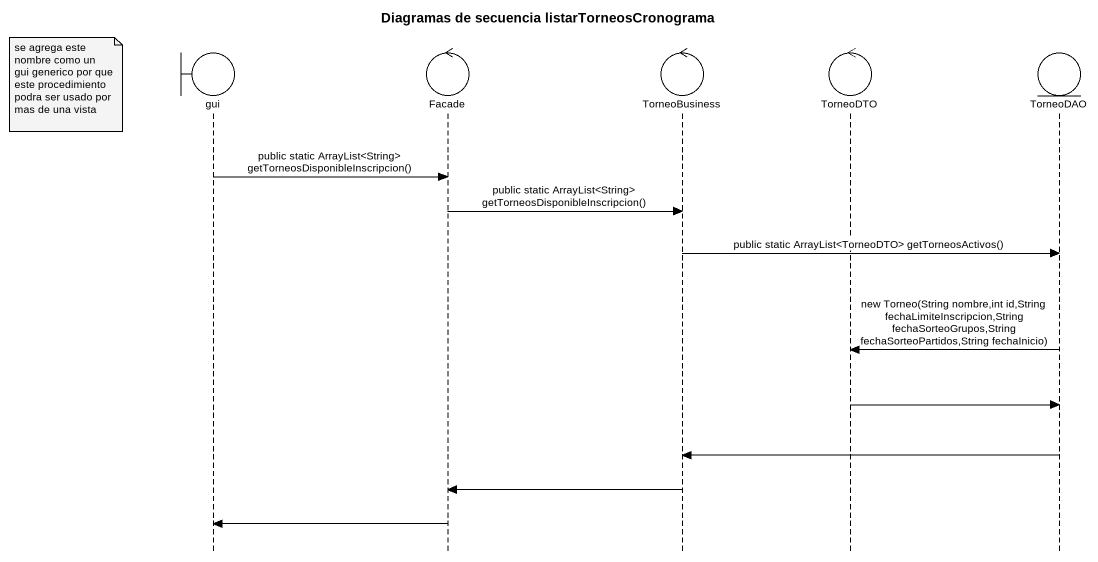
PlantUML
@startuml
title Diagramas de secuencia listarTorneosCronograma
hide footbox
boundary gui
control Facade
control TorneoBusiness
control TorneoDTO
entity TorneoDAO

note left of gui : se agrega este nombre como un gui generico por que este procedimiento podra ser usado por mas de una vista
gui -> Facade : public static ArrayList<String> getTorneosDisponibleInscripcion()
Facade -> TorneoBusiness : public static ArrayList<String> getTorneosDisponibleInscripcion()
TorneoBusiness -> TorneoDAO : public static ArrayList<TorneoDTO> getTorneosActivos()
TorneoDAO -> TorneoDTO : new Torneo(String nombre,int id,String fechaLimiteInscripcion,String fechaSorteoGrupos,String fechaSorteoPartidos,String fechaInicio)
TorneoDTO -> TorneoDAO
TorneoDAO -> TorneoBusiness
TorneoBusiness -> Facade
Facade -> gui
@enduml
